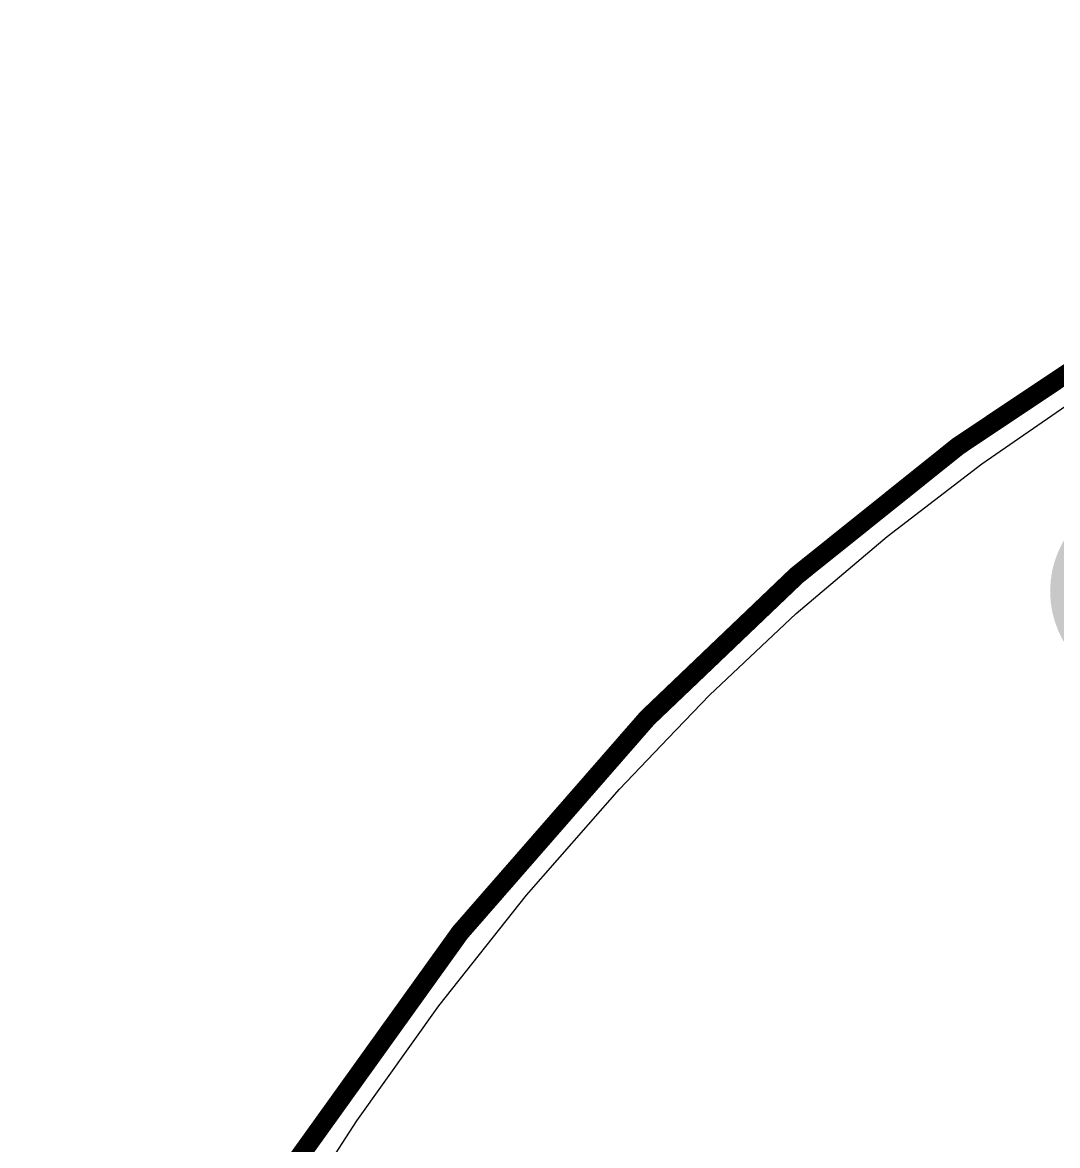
# Model space of a CAD drawing. Header units: inches. Extents: x -5 to 433, y -20 to 71.
# Drawn here: x -5.13 to 8.75, y 55.57 to 70.63 of the extents above; entities that cross this region are included whole.
import ezdxf

# ---------------------------------------------------------------- set-up
doc = ezdxf.new("R2010")
doc.units = ezdxf.units.IN
for name, color, linetype in [('Board Outline', 216, 'Continuous'), ('Bottom Layer', 5, 'Continuous'), ('Bottom Solder', 6, 'Continuous'), ('Multi-Layer', 9, 'Continuous'), ('Top Layer', 1, 'Continuous'), ('Top Solder', 216, 'Continuous')]:
    doc.layers.add(name, color=color, linetype=linetype)

msp = doc.modelspace()

# ---------------------------------------------------------------- hatches: boundary and pattern name
at = {"layer": 'Bottom Layer'}
h = msp.add_hatch(color=5, dxfattribs=at)
edge = h.paths.add_edge_path()
edge.add_arc((10, 63), 1.3, 0, 360)
at = {"layer": 'Bottom Solder'}
h = msp.add_hatch(color=6, dxfattribs=at)
edge = h.paths.add_edge_path()
edge.add_arc((10, 63), 1.35, 0, 360)
at = {"layer": 'Multi-Layer'}
h = msp.add_hatch(color=9, dxfattribs=at)
edge = h.paths.add_edge_path()
edge.add_arc((10, 63), 1.3, 0, 360)
at = {"layer": 'Top Layer'}
h = msp.add_hatch(color=1, dxfattribs=at)
edge = h.paths.add_edge_path()
edge.add_arc((10, 63), 1.3, 0, 360)
at = {"layer": 'Top Solder'}
h = msp.add_hatch(color=216, dxfattribs=at)
edge = h.paths.add_edge_path()
edge.add_arc((10, 63), 1.35, 0, 360)

# ---------------------------------------------------------------- linework, layer by layer
at = {"layer": 'Board Outline'}
for points in [[(3.25, 61.298, 0.254, 0.254, -0.152792), (20, 70.5, 0.254, 0.254, 0)], [(-5, 48.544, 0.254, 0.254, -0.095808), (3.25, 61.298, 0.254, 0.254, 0)]]:
    msp.add_lwpolyline(points, format="xyseb", dxfattribs=at)
msp.add_lwpolyline([(3.187, 61.298, 0.127, 0.127, 1), (3.314, 61.298, 0.127, 0.127, 1)], format="xyseb", close=True, dxfattribs=at)
msp.add_lwpolyline([(3.187, 61.298, 0.127, 0.127, 1), (3.314, 61.298, 0.127, 0.127, 1)], format="xyseb", close=True, dxfattribs=at)
at = {"layer": 'Top Layer'}
for p, q in [((7.733, 64.707), (9.049, 65.614)), ((6.465, 63.735), (7.733, 64.707)), ((5.247, 62.7), (6.465, 63.735)), ((4.084, 61.605), (5.247, 62.7)), ((3.53, 61.029), (4.084, 61.605)), ((2.875, 60.346), (3.53, 61.029)), ((1.631, 58.921), (2.875, 60.346)), ((0.456, 57.437), (1.631, 58.921)), ((-0.646, 55.899), (0.456, 57.437)), ((-1.674, 54.311), (-0.646, 55.899))]:
    msp.add_line(p, q, dxfattribs=at)

doc.saveas('drawing.dxf')
